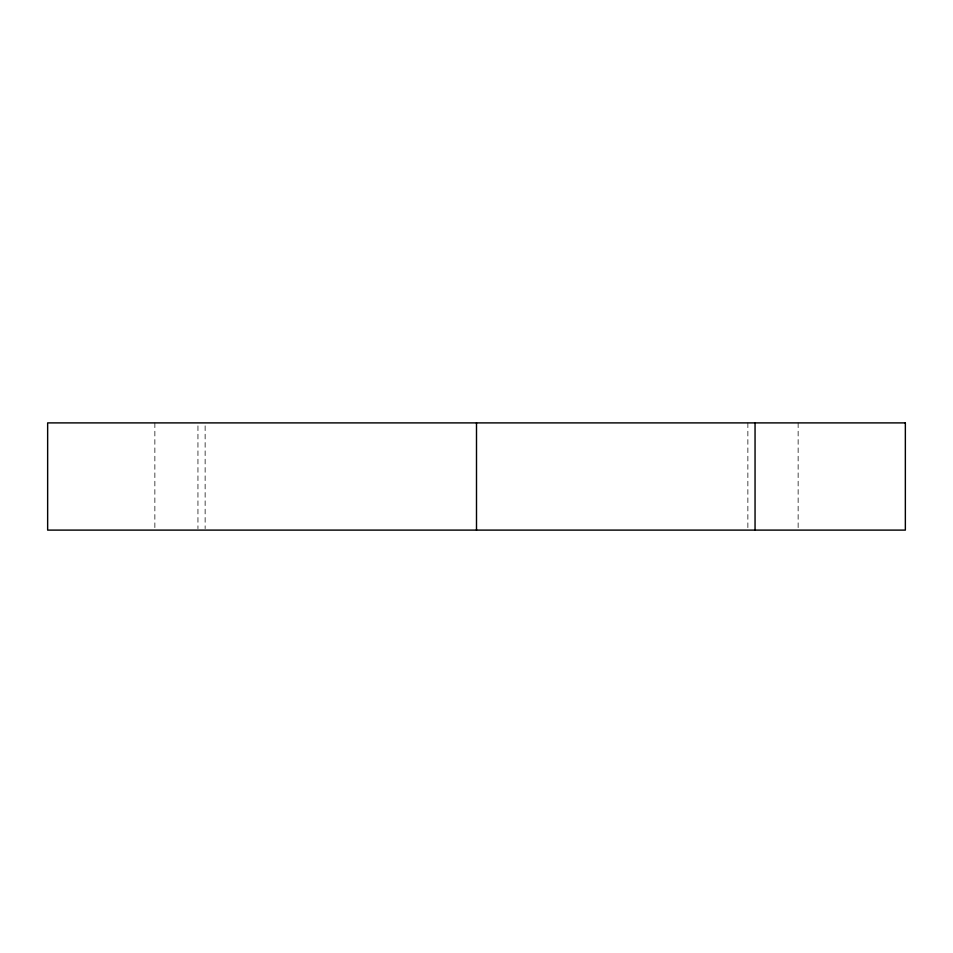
<?xml version="1.0" encoding="UTF-8"?>
<svg xmlns="http://www.w3.org/2000/svg" width="953" height="953" viewBox="0 0 953 953"><rect width="100%" height="100%" fill="white"/><g stroke="black" fill="none" stroke-linecap="round" stroke-linejoin="round"><path stroke-width="0.71" stroke-dasharray="4.76 3.57" d="M798.137 422.894L798.137 528.617M747.867 422.894L747.867 528.617M205.133 425.872L205.133 528.617M197.95 425.872L197.95 528.617M154.862 422.894L154.862 528.617"/><path stroke-width="1.43" d="M755.05 422.894L755.05 530.106M476.5 422.894L476.5 530.106M905.35 422.894L47.65 422.894L47.65 530.106L905.35 530.106L905.35 422.894"/></g></svg>
